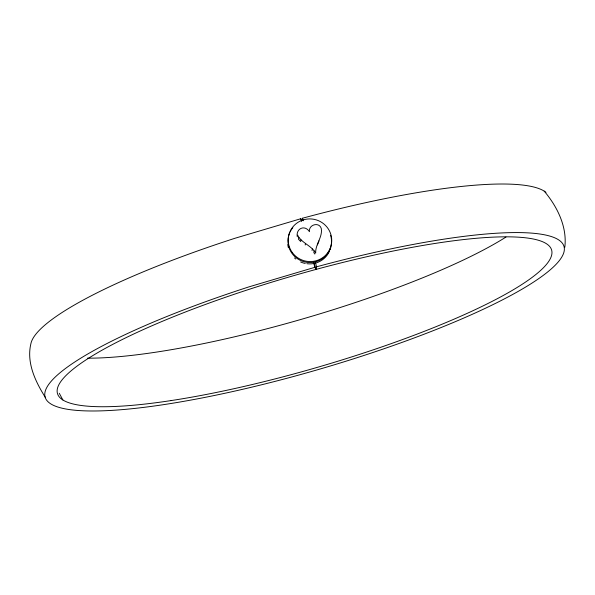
<?xml version="1.0" encoding="UTF-8"?>
<svg xmlns="http://www.w3.org/2000/svg" width="595" height="595" viewBox="0 0 595 595"><rect width="100%" height="100%" fill="white"/><g stroke="black" fill="none" stroke-linecap="round" stroke-linejoin="round"><path stroke-width="0.89" d="M564.819 247.23C567.295 226.688 557.151 206.435 544.202 191.129M297.269 236.765C295.745 228.539 304.789 224.337 309.467 231.693C308.322 224.769 319.069 221.474 321.263 228.458C322.817 237.152 315.149 244.419 315.692 253.135C311.468 245.423 301.405 243.028 297.626 235.129M545.979 192.386A270.137 49.69 -16.2 0 0 302.416 218.246L301.844 220.864L300.802 218.722L234.839 238.305A270.137 49.69 -16.2 0 0 30.94 343.471C26.262 362.593 35.336 381.402 45.227 397.222M298.809 237.546L298.452 239.183L300.698 241.533L301.055 239.897M305.198 244.999L305.555 243.362M312.033 250.562L312.39 248.926M314.167 250.912L313.81 252.548L314.829 254.035M313.654 263.176A55.052 1.703 73.5 0 0 314.919 267.289L315.952 269.431L316.525 266.813A54.673 5.34 74.9 0 0 315.506 262.626M317.425 244.917L319.017 240.863M314.919 267.296L248.955 286.872A270.137 49.69 -16.2 0 0 98.071 410.937A270.137 49.69 -16.2 0 0 534.689 281.346A270.137 49.69 -16.2 0 0 316.525 266.813M62.877 399.959L59.262 393.258M315.952 269.431A105.352 3.25 73.5 0 1 313.982 262.797M301.509 221.318A55.052 1.703 73.5 0 1 300.81 218.729M505.958 237.063A257.271 47.325 -16.2 0 1 87.428 358.168M302.416 218.246A54.673 5.34 74.9 0 1 303.301 220.782M330.604 235.278A21.792 21.316 12.3 0 1 308.366 262.499A21.792 21.316 12.3 0 1 289.869 232.355M290.271 231.522A21.792 21.316 12.3 0 1 292.844 227.64M329.347 251.425A21.792 21.316 12.3 0 1 306.849 263.719M305.25 263.451A21.792 21.316 12.3 0 1 300.601 261.964M295.752 259.011A21.792 21.316 12.3 0 1 294.532 257.955M288.389 247.728A21.792 21.316 12.3 0 1 287.809 244.59M330.798 247.014A21.792 21.316 12.3 0 1 330.039 249.707M171.107 400.576A257.271 47.325 -16.2 0 0 551.699 254.876A257.271 47.325 -16.2 0 0 190.854 309.898A257.271 47.325 -16.2 0 0 171.107 400.576M292.353 252.615A21.792 21.316 12.3 0 0 329.853 249.104A21.792 21.316 12.3 0 0 307.704 219.005A21.792 21.316 12.3 0 0 292.353 252.615"/></g></svg>
